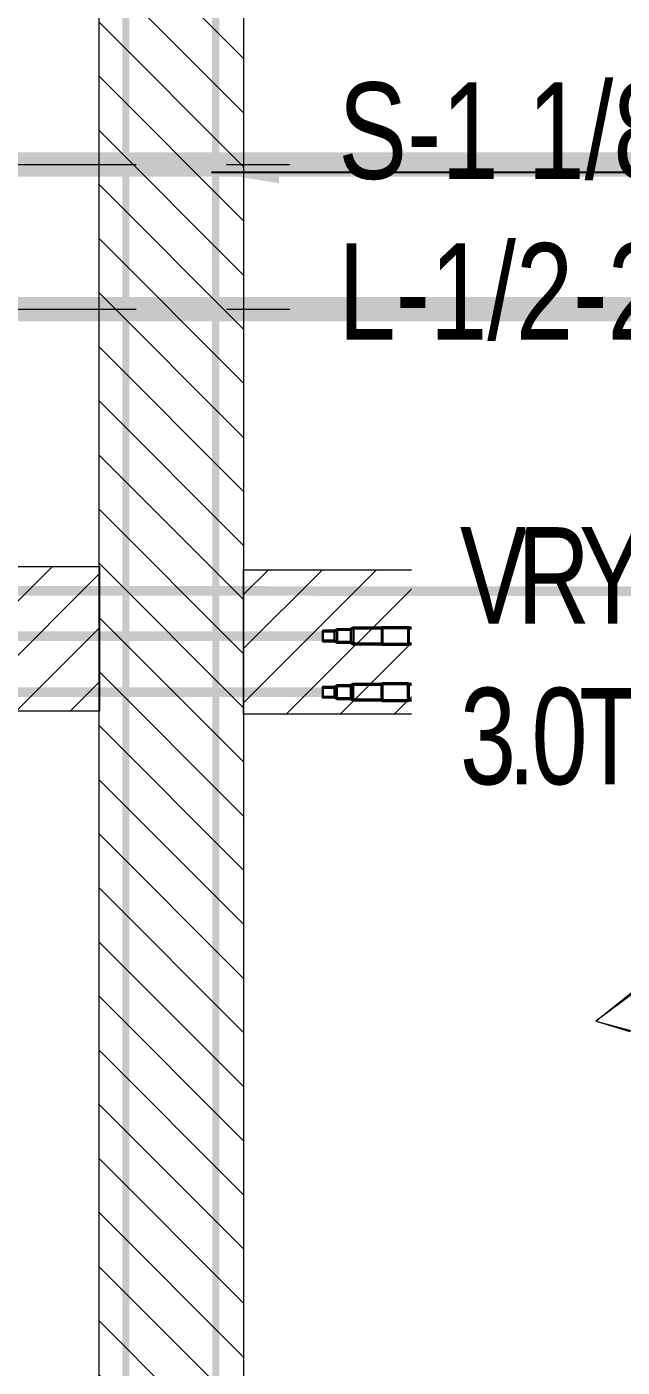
# Model space of a CAD drawing. Header units: millimetres. Extents: x -81374 to 485233, y -39075 to 157313.
# Drawn here: x 40441 to 41677, y -532 to 2249 of the extents above; entities that cross this region are included whole.
import ezdxf
from ezdxf.enums import TextEntityAlignment as Align

# ---------------------------------------------------------------- set-up
doc = ezdxf.new("R2010")
doc.units = ezdxf.units.MM
doc.linetypes.add('CENTER', pattern=[2, 1.25, -0.25, 0.25, -0.25])
doc.linetypes.add('HIDDEN', pattern=[0.375, 0.25, -0.125])
for name, color, linetype, lineweight in [('CB-AC CABLE TRAY', 213, 'Continuous', 15), ('COPPER PIPE ', 4, 'Continuous', 30), ('G-IMPT', 8, 'Continuous', 5), ('P-PIPE-IDEN', 7, 'Continuous', 9), ('vrv text', 90, 'Continuous', 30)]:
    doc.layers.add(name, color=color, linetype=linetype, lineweight=lineweight)
for name, color, linetype in [('CEN', 252, 'CENTER'), ('CET color Black or White', 7, 'Continuous'), ('M-HVAC VRV PIPE', 152, 'Continuous'), ('M-HVAC-TEXT', 7, 'Continuous'), ('PCE-HVACTEXT', 7, 'Continuous')]:
    doc.layers.add(name, color=color, linetype=linetype)
doc.styles.add('Arial_2', font='arial.ttf', dxfattribs={"height": 75})
doc.styles.add('romans', font='stylu.ttf', dxfattribs={"height": 125})
doc.styles.add('rs', font='romans.shx', dxfattribs={"width": 0.75})
doc.styles.get("Standard").update_dxf_attribs({"font": 'arial.ttf'})
doc.dimstyles.new('GLAZ ALU', dxfattribs={"dimscale": 100, "dimtxt": 2, "dimasz": 1.4, "dimexe": 0.8, "dimexo": 0.8, "dimgap": 0.75, "dimtad": 1, "dimdec": 0, "dimzin": 0, "dimdsep": 46, "dimtxsty": 'rs', "dimcen": 0.09, "dimclrd": 8, "dimclre": 8, "dimclrt": 2, "dimadec": 0, "dimazin": 0, "dimtfac": 1, "dimtdec": 0, "dimtmove": 0, "dimatfit": 3, "dimfxl": 1, "dimtolj": 1, "dimtzin": 0, "dimarcsym": 0})

# ---------------------------------------------------------------- blocks, each defined once
blk = doc.blocks.new('ng')
at = {"layer": 'CEN', "color": 9, "linetype": 'HIDDEN', "lineweight": 0, "ltscale": 1500, "true_color": 0xc7c8ca}
for p, q in [((49492.9, 37780.8), (44104.9, 37780.8)), ((49492.9, 37480.8), (44104.9, 37480.8))]:
    blk.add_line(p, q, dxfattribs=at)
blk = doc.blocks.new('floor plan 1')
at = {"layer": 'G-IMPT', "color": 8, "ltscale": 500}
for p, q in [((16548.1, -39261.7), (16430, -39230.1)), ((16412.7, -39363.1), (16548.1, -39261.7)), ((16460.8, -39330.7), (16547.7, -39261.6)), ((16547.7, -39261.6), (16477.9, -39240.2))]:
    blk.add_line(p, q, dxfattribs=at)
at = {"layer": 'CEN', "linetype": 'Continuous'}
blk.add_blockref('ng', (-28240.4, -78519.6), dxfattribs=at)
at = {"layer": 'G-IMPT', "color": 8, "ltscale": 500}
for rotation, p in [(359.9992, (39680.6, -4989.6, 0)), (359.9992, (35886.7, -10139.3, 0)), (270.0008, (28873.3, -20643.5, 0)), (359.9992, (11975.3, -26935.4, 0)), (359.9992, (15267.6, -26935.4, 0)), (359.9992, (26686.3, -26987.7, 0)), (270.0008, (15861.1, -28615, 0)), (89.9992, (23697.8, -33300.6, 0)), (89.9992, (23597.9, -35337.7, 0)), (89.9992, (23597.9, -37388.3, 0)), (359.9992, (13750.4, -37781.5, 0)), (89.9992, (23697.8, -40746.8, 0)), (89.9992, (23597.8, -44302.5, 0)), (89.9992, (23597.8, -46399.1, 0)), (89.9992, (23697.8, -48339.8, 0)), (89.9992, (23697.8, -54280, 0)), (359.9992, (27418.1, -55702.4, 0)), (89.9992, (9671.9, -65856.5, 0)), (359.9992, (4684.1, -67403.4, 0)), (359.9992, (8737.2, -67403.4, 0))]:
    blk.add_attdef('PARTITIONTYPE', text='', height=200, rotation=rotation, dxfattribs=at).set_placement(p, align=Align.MIDDLE_CENTER)
blk = doc.blocks.new('*U116')
at = {"layer": 'CB-AC CABLE TRAY', "true_color": 0xa953a0}
h = blk.add_hatch(dxfattribs=at)
h.set_pattern_fill('ANSI31', color=215, scale=25)
h.set_pattern_definition([(45, (-884227.764, 1102908.81), (-56.1266008, 56.1266008), [])])
h.paths.add_polyline_path([(-88704.9, -150.4), (-88704.9, 149.6), (-68163.4, 149.6), (-68163.4, -150.4)])
at = {"layer": 'CB-AC CABLE TRAY', "color": 215, "true_color": 0xa953a0}
blk.add_lwpolyline([(-88704.9, -150.4), (-88704.9, 149.6), (-68163.4, 149.6), (-68163.4, -150.4)], close=True, dxfattribs=at)
blk = doc.blocks.new('*U119')
at = {"layer": 'CB-AC CABLE TRAY', "true_color": 0xa953a0}
h = blk.add_hatch(dxfattribs=at)
h.set_pattern_fill('ANSI31', color=215, scale=25)
h.set_pattern_definition([(45, (-903923.84, 1102908.81), (-56.1266008, 56.1266008), [])])
h.paths.add_polyline_path([(-88704.9, -150.4), (-88704.9, 149.6), (-87859.5, 149.6), (-87859.5, -150.4)])
at = {"layer": 'CB-AC CABLE TRAY', "color": 215, "true_color": 0xa953a0}
blk.add_lwpolyline([(-88704.9, -150.4), (-88704.9, 149.6), (-87859.5, 149.6), (-87859.5, -150.4)], close=True, dxfattribs=at)
blk = doc.blocks.new('*U120')
at = {"layer": 'CB-AC CABLE TRAY', "true_color": 0xa953a0}
h = blk.add_hatch(dxfattribs=at)
h.set_pattern_fill('ANSI31', color=215, scale=25)
h.set_pattern_definition([(45, (-903356.53, 1102908.81), (-56.1266008, 56.1266008), [])])
h.paths.add_polyline_path([(-88704.9, -150.4), (-88704.9, 149.6), (-87292.2, 149.6), (-87292.2, -150.4)])
at = {"layer": 'CB-AC CABLE TRAY', "color": 215, "true_color": 0xa953a0}
blk.add_lwpolyline([(-88704.9, -150.4), (-88704.9, 149.6), (-87292.2, 149.6), (-87292.2, -150.4)], close=True, dxfattribs=at)
blk = doc.blocks.new('zw$4E06')
at = {"layer": 'vrv text'}
for points in [[(-121.1, 47.1), (-125.2, 47.1, 0.219765), (-200.2, 8.6), (-201.3, 7.2), (-202.6, 5.5), (-203.7, 4), (-204.8, 2.4, 0.042815), (-212.3, -11.4), (-213.2, -13.1), (-214, -14.9), (-214.7, -16.9), (-215.5, -18.7), (-216, -20.6), (-216.2, -21.1), (-216.5, -21.9), (-216.8, -22.4), (-217.1, -23), (-217.3, -23.6), (-218.4, -25.2), (-218.7, -25.5), (-219.1, -26.1), (-219.7, -26.5), (-220.2, -27), (-220.4, -27.4), (-221, -27.8), (-221.5, -28.3), (-222.1, -28.5), (-222.4, -28.9), (-223, -29.2), (-223.6, -29.4)], [(-121.1, 50.2), (-123.4, 50.2, 0.309599), (-218.4, -17.7), (-219.1, -19.5)], [(-121.1, 3.6), (-124.1, 3.6, 0.392074), (-177.9, -51.8), (-178.1, -53.3), (-177.9, -54.6, 0.393328), (-124.1, -110.1), (-121.1, -110.1)], [(-121.1, 0.5), (-122.6, 0.5), (-123.9, 0.4, 0.390764), (-175, -51.8), (-175, -54.6, 0.390298), (-123.9, -107), (-121.1, -107)], [(-231.4, -31.6), (-231.1, -31.8, 0.021844), (-210.1, -47.1), (-199.6, -53.3), (-205.4, -43)], [(-205.4, -63.6), (-199.6, -53.3), (-210, -59.8, 0.03043), (-231.1, -74.8), (-231.4, -75)], [(-121.1, -153.7), (-123.2, -153.7, -0.308139), (-215.5, -87.9), (-216, -86), (-216.2, -85.3), (-216.5, -84.9), (-216.8, -84.2), (-217.1, -83.6), (-217.3, -83.1), (-217.7, -82.6), (-218, -82), (-218.4, -81.6), (-218.7, -81.1), (-219.1, -80.5), (-219.7, -80.2), (-220.2, -79.8), (-220.4, -79.2), (-221, -78.7), (-221.5, -78.5), (-222.1, -78.1), (-222.4, -77.6, 0.112916), (-230.1, -75.2), (-230.7, -75), (-231.4, -75)], [(-121.1, -156.8), (-123.4, -156.8, -0.307918), (-218.4, -89), (-219.1, -87.1), (-219.1, -86.6), (-219.3, -86), (-219.7, -85.7), (-219.9, -85.1), (-220.2, -84.8), (-220.2, -84.2), (-220.6, -83.8), (-221, -83.5), (-221.2, -82.9), (-221.5, -82.7), (-221.9, -82.2), (-222.3, -81.8), (-222.6, -81.6), (-223, -81.3), (-223.3, -80.9), (-223.7, -80.7), (-224.3, -80.3), (-224.6, -80), (-225.2, -79.8), (-225.4, -79.6), (-225.9, -79.4), (-226.5, -79.2), (-226.8, -79), (-227.4, -78.7), (-228.5, -78.7), (-228.9, -78.5), (-229.4, -78.3), (-230.4, -78.3), (-230.9, -78.1), (-231.4, -78.1)]]:
    blk.add_lwpolyline(points, format="xyb", dxfattribs=at)
for points in [[(-167.1, 36), (-169.3, 38.2)], [(-160.7, 38.8), (-163.1, 41.3)], [(-153.9, 41.7), (-156.3, 43.9)], [(-146.7, 43.7), (-149.1, 46.3)], [(-139, 45.4), (-141.6, 48.1)], [(-130.5, 46.5), (-133.4, 49.4)], [(-121.7, 47.1), (-124.8, 50.2)], [(-76.5, 50.2), (-76.5, 53.3), (-103.7, 53.3), (-109, 50.2), (-121.1, 50.2)], [(-102.8, 50.2), (-108.1, 47.1), (-121.1, 47.1)], [(-121.1, 3.5), (-121.1, 47.1)], [(-112.1, 47.1), (-115.3, 50.2)], [(-108.1, 3.5), (-108.1, 47.1)], [(-104.8, 49.1), (-107, 51.3)], [(-103, 1.7), (-103, 48.5)], [(-102.8, 50.2), (-102.8, 39.7)], [(-76.5, 0.4), (-76.5, 50.2), (-102.8, 50.2), (-102.8, 0.4)], [(-102.8, 47.2), (-102.8, 0.2)], [(-102.8, 45.4), (-102.8, 2.7)], [(-102.6, 48.4), (-5, 48.4), (-2.6, 50), (0, 50)], [(-102.6, 1.5), (-102.6, 48.4)], [(0.2, 47.2), (-1.8, 47.2), (-4.2, 45.9), (-102.6, 45.9)], [(-4.2, 45.9), (-4.2, 4.2), (-102.6, 4.2)], [(-96.5, 50.2), (-99.6, 53.3)], [(-87.1, 50.2), (-90.3, 53.3)], [(-77.8, 50.2), (-80.9, 53.3)], [(-76.5, 50.2), (-76.5, 39.7)], [(-25.5, 45.9), (-33.3, 45.9)], [(-1.8, 47.2), (-1.8, 2.7), (0, 2.7)], [(151.5, 48.4), (72.8, 48.4), (70.2, 50), (-0.9, 50)], [(0, 47.2), (69.7, 47.2), (71.9, 45.9), (150.7, 45.9), (157.9, 41.6), (196.1, 41.6), (203.3, 37.7), (203.3, 12.7), (196.1, 8.5), (157.9, 8.5), (150.7, 4.2), (71.9, 4.2), (69.7, 2.7)], [(69.7, 47.2), (69.7, 2.7)], [(70.2, 0), (72.8, 1.5), (151.5, 1.5), (158.7, 5.7), (196.1, 5.7), (203.3, 9.9), (235.9, 9.9), (235.9, 40.3), (203.3, 40.3), (196.1, 44.3)], [(71.9, 45.9), (71.9, 4.2)], [(93.4, 45.9), (101.1, 45.9)], [(150.7, 45.9), (150.7, 4.2)], [(158.7, 44.3), (151.5, 48.4)], [(157.9, 41.6), (157.9, 8.5)], [(196.1, 44.3), (158.7, 44.3)], [(196.1, 41.6), (196.1, 8.5)], [(203.3, 37.7), (235.9, 37.7)], [(-206.3, -0.2), (-208.7, 2)], [(-202.4, 5.5), (-204.6, 7.7)], [(-198.3, 10.7), (-200.6, 13.1)], [(-193.9, 15.8), (-196, 17.8)], [(-189.2, 20.4), (-191.4, 22.8)], [(-184, 24.8), (-186.4, 27.2)], [(-178.9, 28.9), (-181.1, 31.2)], [(-173, 32.5), (-175.2, 34.8)], [(-130.5, -0.5), (-133.3, 2.2)], [(-122.1, 0.4), (-125, 3.5)], [(-121.1, 3.5), (-108.1, 3.5), (-102.8, 0.4), (-76.5, 0.4), (-76.5, -2.8), (-103.7, -2.8), (-109, 0.4), (-121.1, 0.4)], [(-112.7, 0.4), (-115.8, 3.5)], [(-100, -2.8), (-103.9, 0.9)], [(0, 0), (-2.6, 0), (-5, 1.5), (-102.6, 1.5)], [(-90.8, -2.8), (-93.9, 0.4)], [(-81.2, -2.8), (-84.4, 0.4)], [(-25.5, 4.2), (-33.3, 4.2)], [(-4.2, 4.2), (-1.8, 2.7)], [(69.7, 2.7), (-0.7, 2.7)], [(0, 0), (70.2, 0)], [(93.4, 4.2), (101.1, 4.2)], [(203.3, 12.7), (235.9, 12.7)], [(-500.2, -74.1), (-500.2, -32.3), (-507.4, -36.8), (-545.4, -36.8), (-545.4, -34)], [(-545.4, -34), (-507.9, -34)], [(-545.4, -36.8), (-545.4, -69.9)], [(-507.9, -34), (-500.8, -29.8)], [(-507.4, -36.8), (-507.4, -69.9)], [(-500.8, -29.8), (-422.1, -29.8)], [(-349.3, -31.1), (-419, -31.1), (-421.4, -32.3), (-500.2, -32.3)], [(-442.7, -32.3), (-450.4, -32.3)], [(-422.1, -29.8), (-419.5, -28.3)], [(-421.4, -32.3), (-421.4, -74.1), (-419, -75.6)], [(-419.5, -28.3), (-348.4, -28.3)], [(-419, -31.1), (-419, -75.6), (-348.5, -75.6)], [(-349.5, -31.1), (-347.5, -31.1), (-345.2, -32.3), (-246.7, -32.3)], [(-246.7, -29.8), (-344.3, -29.8), (-346.9, -28.3), (-349.3, -28.3)], [(-347.5, -31.1), (-347.5, -75.6), (-349.3, -75.6)], [(-345.2, -32.3), (-345.2, -74.1), (-246.7, -74.1)], [(-323.7, -32.3), (-316, -32.3)], [(-240.6, -28.5), (-246.2, -25.2), (-273.2, -25.2), (-273.2, -28.5), (-246.9, -28.5), (-241.6, -31.6)], [(-272.1, -28.5), (-273.2, -27.4)], [(-273.2, -28.5), (-273.2, -41)], [(-273.2, -78.1), (-273.2, -28.5)], [(-262.7, -28.5), (-265.8, -25.2)], [(-253.1, -28.5), (-256.4, -25.2)], [(-240.8, -31.6), (-247.1, -25.2)], [(-246.9, -75.6), (-246.9, -28.3), (-246.9, -75.6)], [(-246.9, -28.5), (-246.9, -41)], [(-246.9, -78.1), (-246.9, -28.5)], [(-246.7, -76.7), (-246.7, -29.8)], [(-246.7, -76.8), (-246.7, -29.8)], [(-241.6, -75), (-241.6, -31.6)], [(-241.6, -31.6), (-231.4, -31.6)], [(-240.6, -28.5), (-231.4, -28.5)], [(-231.3, -31.6), (-234.4, -28.5)], [(-231.4, -28.5), (-229.8, -28.5), (-229.4, -28.3), (-228.9, -28.3), (-228.5, -28.1), (-227.8, -27.9), (-227.4, -27.8), (-226.8, -27.6), (-226.5, -27.4), (-225.9, -27.4), (-225.4, -27), (-225.2, -26.8), (-224.6, -26.5), (-224.3, -26.3), (-223.7, -26.1), (-223, -25.4), (-222.6, -25.2), (-222.3, -24.6), (-221.9, -24.3), (-221.5, -24.1), (-221.2, -23.6), (-221, -23.2), (-220.6, -22.8), (-220.2, -22.3), (-220.2, -22.1), (-219.9, -21.5), (-219.7, -21.1), (-219.3, -20.6), (-219.1, -20), (-219.1, -19.7)], [(-228.9, -31.4), (-229.6, -31.6), (-231.4, -31.6)], [(-223.9, -29.6), (-226.1, -27.4)], [(-218.6, -25.4), (-221, -23.2)], [(-215.5, -19), (-218, -16.8)], [(-216, -21), (-216, -20.6)], [(-212.9, -12.5), (-215.1, -10.1)], [(-209.7, -6.3), (-211.9, -3.9)], [(-171.7, -34.8), (-174.1, -32.3)], [(-168.8, -28.3), (-171, -25.9)], [(-165.1, -22.4), (-167.5, -20.2)], [(-160.9, -17.3), (-163.3, -15.1)], [(-156.3, -12.7), (-158.3, -10.5)], [(-150.7, -8.5), (-153.1, -6.3)], [(-144.7, -5.1), (-147.1, -2.8)], [(-138.3, -2.4), (-140.6, 0)], [(-545.4, -69.9), (-507.4, -69.9), (-500.2, -74.1), (-421.4, -74.1)], [(-545.4, -72.6), (-545.4, -69.9)], [(-507.9, -72.6), (-545.4, -72.6)], [(-500.8, -76.8), (-507.9, -72.6)], [(-442.7, -74.1), (-450.4, -74.1)], [(-345.2, -74.1), (-347.5, -75.6)], [(-323.7, -74.1), (-316, -74.1)], [(-174.5, -60.1), (-177.9, -56.6)], [(-174.8, -50.4), (-177.6, -47.6)], [(-173.7, -42.1), (-176.3, -39.5)], [(-171.1, -73), (-176.1, -68)], [(-422.1, -76.8), (-500.8, -76.8)], [(-419.5, -78.1), (-422.1, -76.8)], [(-349.3, -78.1), (-419.5, -78.1)], [(-349.3, -78.1), (-346.9, -78.1)], [(-346.9, -78.1), (-344.3, -76.8)], [(-344.3, -76.8), (-246.7, -76.8)], [(-231.4, -75), (-241.6, -75), (-246.9, -78.1), (-273.2, -78.1), (-273.2, -81.4), (-246.2, -81.4), (-240.6, -78.1), (-231.4, -78.1)], [(-266.4, -81.4), (-269.3, -78.1)], [(-256.8, -81.4), (-259.9, -78.1)], [(-247.4, -81.4), (-250.6, -78.1)], [(-241, -78.5), (-243.2, -76.1)], [(-231.6, -78.1), (-235, -75)], [(-217.3, -83.3), (-223.3, -77.2)], [(-210, -99.8), (-216.5, -93.4)], [(-216, -86), (-216, -85.8)], [(-153.1, -100.4), (-168, -85.3)], [(-124.7, -110.1), (-127.9, -106.6)], [(-76.5, -107), (-76.5, -103.9), (-103.7, -103.9), (-109, -107), (-121.1, -107)], [(-121.1, -153.7), (-121.1, -110.1), (-108.1, -110.1), (-102.8, -107), (-76.5, -107)], [(-115.1, -110.1), (-118.2, -107)], [(-106.6, -109.2), (-109, -107)], [(-108.1, -153.7), (-108.1, -110.1)], [(-103, -108.1), (-5.3, -108.1), (-2.9, -106.4), (-0.4, -106.4)], [(-103, -155), (-103, -108.1)], [(-0.2, -109.4), (-2.2, -109.4), (-4.6, -110.5), (-103, -110.5)], [(-4.6, -110.5), (-4.6, -152.4), (-103, -152.4)], [(-102.8, -107), (-102.8, -118.2)], [(-102.8, -156.8), (-102.8, -107)], [(-102.8, -156.8), (-102.8, -109.9)], [(-99.4, -107), (-102.4, -103.9)], [(-90.1, -107), (-93.2, -103.9)], [(-80.5, -107), (-83.6, -103.9)], [(-76.5, -107), (-76.5, -118.2)], [(-76.5, -156.8), (-76.5, -107)], [(-26.1, -110.5), (-33.6, -110.5)], [(-2.2, -153.7), (-2.2, -109.4)], [(151.1, -108.1), (72.4, -108.1), (69.8, -106.4), (-1.3, -106.4)], [(-0.4, -109.4), (69.3, -109.4), (71.5, -110.5), (150.4, -110.5)], [(69.3, -109.4), (69.3, -153.7)], [(71.5, -110.5), (71.5, -152.4)], [(93, -110.5), (100.7, -110.5)], [(150.4, -110.5), (150.4, -152.4)], [(150.4, -110.5), (157.5, -114.9), (195.8, -114.9), (202.9, -118.9), (202.9, -143.9), (195.8, -148.2)], [(158.3, -112.1), (151.1, -108.1)], [(-183.3, -136.2), (-204.1, -115.4)], [(-161.2, -148.9), (-167.7, -142.3)], [(-146.9, -153.5), (-151.5, -148.9)], [(195.8, -148.2), (157.5, -148.2), (150.4, -152.4), (71.5, -152.4), (69.3, -153.7)], [(157.5, -114.9), (157.5, -148.2)], [(195.8, -112.1), (158.3, -112.1)], [(195.8, -112.1), (202.9, -116.2), (235.3, -116.2), (235.3, -146.5), (202.9, -146.5), (195.8, -150.7)], [(195.8, -114.9), (195.8, -148.2)], [(202.9, -118.9), (235.3, -118.9)], [(202.9, -143.9), (235.3, -143.9)], [(-135.3, -155.9), (-139, -152)], [(-124.8, -156.8), (-128.1, -153.3)], [(-109, -156.8), (-103.7, -159.9), (-76.5, -159.9), (-76.5, -156.8), (-102.8, -156.8), (-108.1, -153.7), (-121.1, -153.7)], [(-121.1, -156.8), (-109, -156.8)], [(-115.4, -156.8), (-118.4, -153.7)], [(-102.8, -159.9), (-109.2, -153.7)], [(-5.3, -155), (-103, -155)], [(-93.4, -159.9), (-96.5, -156.8)], [(-84, -159.9), (-87.1, -156.8)], [(-76.5, -158.1), (-77.8, -156.8)], [(-26.1, -152.4), (-33.6, -152.4)], [(-2.9, -156.5), (-5.3, -155)], [(-4.6, -152.4), (-2.2, -153.7), (-0.4, -153.7)], [(-0.4, -156.5), (-2.9, -156.5)], [(69.3, -153.7), (-1.1, -153.7)], [(-0.4, -156.5), (69.8, -156.5)], [(69.8, -156.5), (72.4, -155)], [(72.4, -155), (151.1, -155), (158.3, -150.7), (195.8, -150.7)], [(93, -152.4), (100.7, -152.4)]]:
    blk.add_lwpolyline(points, dxfattribs=at)
for points in [[(-223.6, -29.4), (-225.2, -30.8), (-226.7, -30.6), (-228.9, -31.4)], [(-205.4, -43), (-209.5, -36), (-212.2, -28.2), (-216, -21)], [(-216, -85.8), (-212.5, -78.4), (-209.1, -70.9), (-205.4, -63.6)]]:
    blk.add_open_spline(points, degree=3, dxfattribs=at)

msp = doc.modelspace()

# ---------------------------------------------------------------- linework, layer by layer
at = {"layer": 'CET color Black or White', "color": 8, "linetype": 'Continuous', "lineweight": 18}
for points in [[(41758.1, 287.7), (41622.7, 186.3), (41740.8, 154.7)], [(41710, 255.4), (41623.1, 186.2), (41692.9, 164.9)]]:
    msp.add_lwpolyline(points, dxfattribs=at)
at = {"layer": 'M-HVAC VRV PIPE', "color": 171, "linetype": 'Continuous', "const_width": 15}
msp.add_lwpolyline([(41057.5, -9718.5), (40834.1, -9718.5), (40833.2, 11941.5)], dxfattribs=at)
at = {"layer": 'M-HVAC VRV PIPE', "color": 3, "linetype": 'Continuous', "const_width": 20}
for points in [[(41056.1, 985.3), (39214.3, 985.3), (39214.3, 6338.6)], [(45966.5, 927.2), (41637.5, 927.2)], [(41055.7, 868.8), (39234.3, 868.8), (39234.3, -4602.8)]]:
    msp.add_lwpolyline(points, dxfattribs=at)

# ---------------------------------------------------------------- block references
at = {"linetype": 'Continuous', "rotation": 180}
msp.add_blockref('floor plan 1', (58170.8, -39075.4), dxfattribs=at)
at = {"layer": 'CB-AC CABLE TRAY', "color": 4, "linetype": 'HIDDEN'}
for name, p, rotation in [('*U116', (40741.4, 79225.1), 89.9997198436913), ('*U120', (-48112.9, 979.7), 179.9997198436913), ('*U119', (-46968, 973), 179.9997198436913)]:
    msp.add_blockref(name, p, dxfattribs=dict(at, rotation=rotation))
at = {"layer": 'vrv text', "xscale": 0.7447286262668819, "yscale": 0.7447286262668819, "zscale": 0.7447286262668819, "rotation": 180}
msp.add_blockref('zw$4E06', (41231.3, 887.5), dxfattribs=at)

# ---------------------------------------------------------------- next in the draw order: texts
at = {"layer": 'P-PIPE-IDEN', "insert": (41340.5, 1211.2), "char_height": 200, "width": 852.439, "attachment_point": 1, "style": 'Arial_2', "bg_fill": 2}
msp.add_mtext('{\\W0.75;\\T0.75;\\C1;VRY-5-6-I\\P3.0TR}', dxfattribs=at)

# ---------------------------------------------------------------- next in the draw order: linework, layer by layer
at = {"layer": 'COPPER PIPE ', "color": 4, "linetype": 'Continuous', "const_width": 15}
msp.add_lwpolyline([(41928.9, -9553.1), (40646.9, -9553.1), (40646.9, 11134.1)], dxfattribs=at)
at = {"layer": 'M-HVAC VRV PIPE', "color": 76, "linetype": 'Continuous', "const_width": 20}
msp.add_lwpolyline([(45549.7, 1076.2), (39296.9, 1079.7)], dxfattribs=at)

# ---------------------------------------------------------------- next in the draw order: texts
at = {"layer": 'M-HVAC-TEXT', "insert": (41088, 1597.5), "char_height": 200, "width": 2163.629, "attachment_point": 7, "style": 'romans', "bg_fill": 2}
msp.add_mtext('{\\W0.8;\\C171;S-1 1/8-22RMT \\P\\pxt5.333333;L-1/2-22RMT}', dxfattribs=at)

# ---------------------------------------------------------------- next in the draw order: linework, layer by layer
at = {"layer": 'CEN', "color": 11, "linetype": 'HIDDEN', "lineweight": 0, "ltscale": 1500, "const_width": 50}
for points in [[(36918.2, 1963.5), (42306.2, 1963.5)], [(36918.2, 1663.5), (42306.2, 1663.5)]]:
    msp.add_lwpolyline(points, dxfattribs=at)

# ---------------------------------------------------------------- next in the draw order: leaders
at = {"layer": 'PCE-HVACTEXT', "ltscale": 0.25}
msp.add_leader([(40824.9, 1947.5), (43041.1, 1947.5)], dimstyle='GLAZ ALU', override={"dimtad": 0, "dimclrd": 7, "dimclrt": 256, "dimfxl": 100, "dimfxlon": 1, "dimtfill": 1, "dimarcsym": 1}, dxfattribs=at)

doc.saveas('drawing.dxf')
